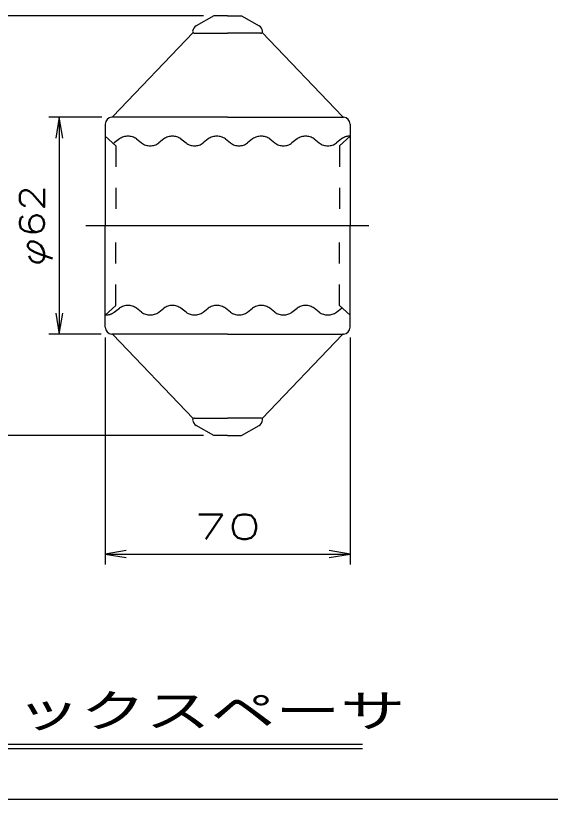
# Model space of a CAD drawing. Units: millimetres at full size, sheet at 1:1; details may follow other scales. Extents: x -1027 to 755, y 2526 to 3786.
# Drawn here: x -121.5 to 31.4, y 2555.8 to 2779.8 of the extents above; entities that cross this region are included whole.
import ezdxf
from ezdxf.enums import TextEntityAlignment as Align

# ---------------------------------------------------------------- set-up
doc = ezdxf.new("R2010")
doc.units = ezdxf.units.MM
doc.linetypes.add('CHAIN', pattern=[18.5, 12, -1.5, 3.5, -1.5])
doc.linetypes.add('DASHED_SPACED', pattern=[12, 6, -6])
for name, color, linetype, lineweight in [('06寸法注記', 7, 'Continuous', 25), ('1外形線', 7, 'Continuous', 25), ('7枠', 7, 'Continuous', 25), ('中心線', 1, 'CHAIN', 25), ('寸法線', 7, 'Continuous', 25), ('画層4', 6, 'DASHED_SPACED', 25)]:
    doc.layers.add(name, color=color, linetype=linetype, lineweight=lineweight)
doc.styles.add('simplex.shx', font='')
doc.styles.get('simplex.shx').set_extended_font_data('simplex.shx')

# ---------------------------------------------------------------- blocks, each defined once
blk = doc.blocks.new('open_arrow')
at = {"color": 0, "linetype": 'Continuous', "lineweight": -2}
blk.add_lwpolyline([(7.5, 1.25), (0, 0), (7.5, -1.25)], dxfattribs=at)

msp = doc.modelspace()

# ---------------------------------------------------------------- linework, layer by layer
at = {"layer": '06寸法注記', "color": 2}
for p, q in [((-261.176, 2571.555), (-22.327, 2571.555)), ((-261.176, 2570.304), (-22.327, 2570.304))]:
    msp.add_line(p, q, dxfattribs=at)
at = {"layer": '1外形線'}
for p, q in [((-64.814, 2779.754), (-69.876, 2776.832)), ((-60.876, 2779.754), (-64.814, 2779.754)), ((-60.876, 2779.754), (-56.938, 2779.754)), ((-56.938, 2779.754), (-51.876, 2776.832)), ((-93.739, 2750.895), (-70.74, 2774.92)), ((-70.368, 2774.754), (-60.876, 2774.754)), ((-51.384, 2774.754), (-60.876, 2774.754)), ((-28.014, 2750.895), (-51.013, 2774.92)), ((-60.876, 2750.754), (-93.998, 2750.754)), ((-60.876, 2750.754), (-27.754, 2750.754)), ((-95.876, 2748.754), (-95.876, 2719.754)), ((-25.876, 2748.754), (-25.876, 2719.754)), ((-95.876, 2690.754), (-95.876, 2719.754)), ((-25.876, 2690.754), (-25.876, 2719.754)), ((-60.876, 2688.754), (-93.998, 2688.754)), ((-93.739, 2688.614), (-70.74, 2664.589)), ((-60.876, 2688.754), (-27.754, 2688.754)), ((-28.014, 2688.614), (-51.013, 2664.589)), ((-70.368, 2664.754), (-60.876, 2664.754)), ((-51.384, 2664.754), (-60.876, 2664.754)), ((-64.814, 2659.754), (-69.876, 2662.677)), ((-56.938, 2659.754), (-51.876, 2662.677)), ((-60.876, 2659.754), (-64.814, 2659.754)), ((-60.876, 2659.754), (-56.938, 2659.754))]:
    msp.add_line(p, q, dxfattribs=at)
for centre, radius, start, end in [((-70.361, 2775.271), 0.516, 176.10948, 269.18792), ((-68.841, 2775.063), 2.05, 120.33255, 173.1879), ((-52.911, 2775.063), 2.05, 6.8121, 59.66745), ((-51.391, 2775.271), 0.516, 270.81208, 3.89052), ((-93.869, 2748.752), 2.007, 93.67187, 179.92525), ((-94.096, 2751.245), 0.5, 281.2836, 315.59334), ((-27.657, 2751.245), 0.5, 224.40666, 258.7164), ((-27.883, 2748.752), 2.007, 0.07475, 86.32813), ((-93.869, 2690.757), 2.007, 180.07475, 266.32813), ((-27.883, 2690.757), 2.007, 273.67187, 359.92525), ((-94.096, 2688.264), 0.5, 44.40666, 78.7164), ((-27.657, 2688.264), 0.5, 101.2836, 135.59334), ((-70.361, 2664.238), 0.516, 90.81208, 183.89052), ((-68.841, 2664.446), 2.05, 186.8121, 239.66745), ((-52.911, 2664.446), 2.05, 300.33255, 353.1879), ((-51.391, 2664.238), 0.516, 356.10948, 89.18792)]:
    msp.add_arc(centre, radius, start, end, dxfattribs=at)
at = {"layer": '7枠'}
msp.add_line((-951.809, 2555.803), (725.191, 2555.803), dxfattribs=at)
at = {"layer": '中心線'}
for p, q in [((-101.422, 2719.754), (-20.524, 2719.754)), ((-94.433, 2719.754), (-27.319, 2719.754))]:
    msp.add_line(p, q, dxfattribs=at)
at = {"layer": '寸法線'}
for p, q in [((-67.814, 2779.754), (-127.007, 2779.754)), ((-96.873, 2750.754), (-112.014, 2750.754)), ((-109.014, 2750.754), (-109.014, 2688.754)), ((-96.998, 2688.754), (-112.014, 2688.754)), ((-95.876, 2687.754), (-95.876, 2622.893)), ((-25.876, 2687.754), (-25.876, 2622.893)), ((-67.814, 2659.754), (-127.007, 2659.754)), ((-95.876, 2625.893), (-25.876, 2625.893))]:
    msp.add_line(p, q, dxfattribs=at)
at = {"layer": '画層4'}
for p, q in [((-92.876, 2742.554), (-95.876, 2745.304)), ((-91.826, 2744.516), (-93.276, 2743.393)), ((-86.926, 2744.516), (-85.476, 2743.393)), ((-79.126, 2744.516), (-80.576, 2743.393)), ((-74.226, 2744.516), (-72.776, 2743.393)), ((-66.426, 2744.516), (-67.876, 2743.393)), ((-61.526, 2744.516), (-60.076, 2743.393)), ((-53.726, 2744.516), (-55.176, 2743.393)), ((-48.826, 2744.516), (-47.376, 2743.393)), ((-41.026, 2744.516), (-42.476, 2743.393)), ((-36.126, 2744.516), (-34.676, 2743.393)), ((-28.326, 2744.516), (-29.776, 2743.393)), ((-28.876, 2742.554), (-25.876, 2745.304)), ((-92.876, 2742.554), (-92.876, 2719.754)), ((-28.876, 2742.554), (-28.876, 2719.754)), ((-92.876, 2696.954), (-92.876, 2719.754)), ((-28.876, 2696.954), (-28.876, 2719.754)), ((-92.876, 2696.954), (-95.876, 2694.204)), ((-28.876, 2696.954), (-25.876, 2694.204)), ((-93.276, 2695.009), (-91.826, 2696.132)), ((-85.476, 2695.009), (-86.926, 2696.132)), ((-80.576, 2695.009), (-79.126, 2696.132)), ((-72.776, 2695.009), (-74.226, 2696.132)), ((-67.876, 2695.009), (-66.426, 2696.132)), ((-60.076, 2695.009), (-61.526, 2696.132)), ((-55.176, 2695.009), (-53.726, 2696.132)), ((-47.376, 2695.009), (-48.826, 2696.132)), ((-42.476, 2695.009), (-41.026, 2696.132)), ((-34.676, 2695.009), (-36.126, 2696.132)), ((-29.776, 2695.009), (-28.326, 2696.132))]:
    msp.add_line(p, q, dxfattribs=at)
for centre, radius, start, end in [((-89.376, 2741.102), 4.202, 54.33015, 125.66985), ((-76.676, 2741.102), 4.202, 54.33015, 125.66985), ((-63.976, 2741.102), 4.202, 54.33015, 125.66985), ((-51.276, 2741.102), 4.202, 54.33015, 125.66985), ((-38.576, 2741.102), 4.202, 54.33015, 125.66985), ((-26.077, 2741.728), 3.583, 86.7815, 128.88829), ((-95.726, 2746.554), 4, 302.67452, 307.77605), ((-83.026, 2746.554), 4, 232.22395, 307.77605), ((-70.326, 2746.554), 4, 232.22395, 307.77605), ((-57.626, 2746.554), 4, 232.22395, 307.77605), ((-44.926, 2746.554), 4, 232.22395, 307.77605), ((-32.226, 2746.554), 4, 232.22395, 307.77605), ((-89.376, 2692.97), 4, 52.22395, 127.77605), ((-76.676, 2692.97), 4, 52.22395, 127.77605), ((-63.976, 2692.97), 4, 52.22395, 127.77605), ((-51.276, 2692.97), 4, 52.22395, 127.77605), ((-38.576, 2692.97), 4, 52.22395, 127.77605), ((-95.726, 2698.423), 4.202, 268.22273, 305.66985), ((-83.026, 2698.423), 4.202, 234.33015, 305.66985), ((-70.326, 2698.423), 4.202, 234.33015, 305.66985), ((-57.626, 2698.423), 4.202, 234.33015, 305.66985), ((-44.926, 2698.423), 4.202, 234.33015, 305.66985), ((-32.226, 2698.423), 4.202, 234.33015, 305.66985), ((-25.876, 2692.97), 4, 124.34495, 127.77605)]:
    msp.add_arc(centre, radius, start, end, dxfattribs=at)

# ---------------------------------------------------------------- block references
at = {"layer": '寸法線', "xscale": 0.8, "yscale": 0.8}
for p, rotation in [((-109.014, 2750.754), 270), ((-109.014, 2688.754), 90), ((-25.876, 2625.893), 180)]:
    msp.add_blockref('open_arrow', p, dxfattribs=dict(at, rotation=rotation))
msp.add_blockref('open_arrow', (-95.876, 2625.893), dxfattribs=at)

# ---------------------------------------------------------------- texts
at = {"layer": '06寸法注記', "style": 'simplex.shx', "width": 1.45}
msp.add_text('MP159型:SP51フックスペーサ', height=9.384, dxfattribs=at).set_placement((-141.476, 2581.128), align=Align.MIDDLE_CENTER)
at = {"layer": '寸法線', "style": 'simplex.shx', "width": 1.25}
msp.add_text('φ62', height=7.038, rotation=90, dxfattribs=at).set_placement((-116.814, 2719.754), align=Align.MIDDLE_CENTER)
at = {"layer": '寸法線', "style": 'simplex.shx', "width": 1.6}
msp.add_text('70', height=7.038, dxfattribs=at).set_placement((-60.876, 2633.693), align=Align.MIDDLE_CENTER)

doc.saveas('drawing.dxf')
